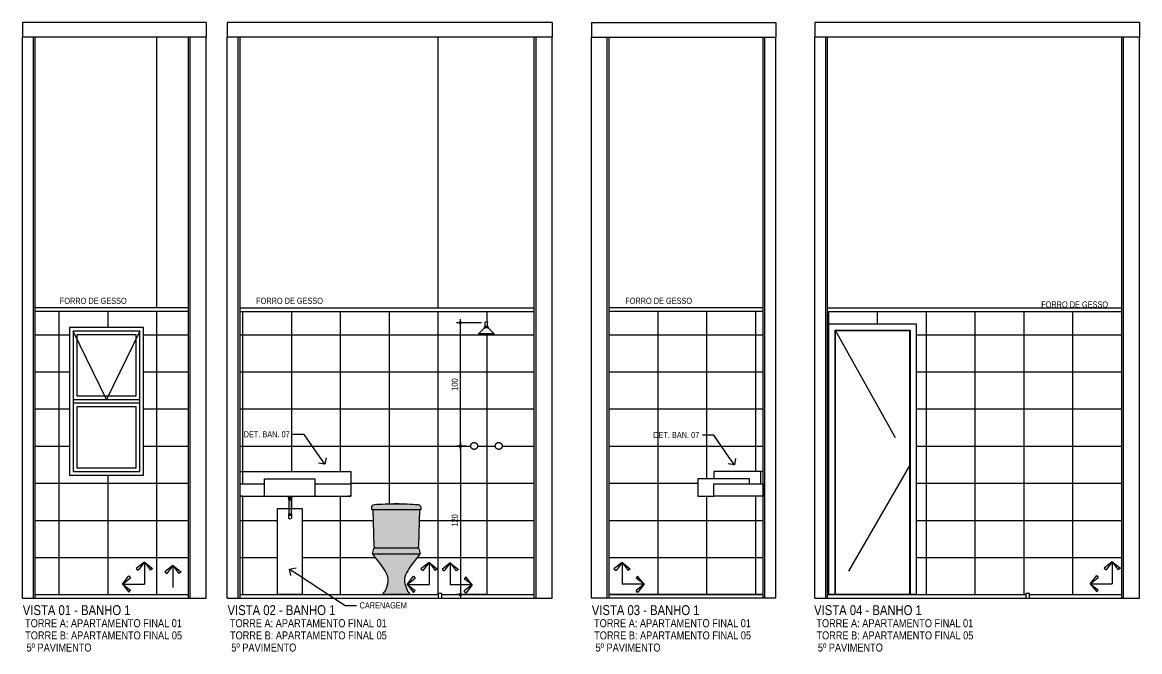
# Model space of a CAD drawing. Header units: metres. Extents: x 3 to 168, y -142 to 28.
# Drawn here: x 61.23 to 70.31, y -65.12 to -60 of the extents above; entities that cross this region are included whole.
import ezdxf
from ezdxf import colors
from ezdxf.entities.mleader import LeaderData, LeaderLine
from ezdxf.math import Vec2, Vec3

# ---------------------------------------------------------------- set-up
doc = ezdxf.new("R2010")
doc.units = ezdxf.units.M
doc.linetypes.add('DASHDOT', pattern=[1, 0.5, -0.25, 0, -0.25])
doc.linetypes.add('DASHEDX2', pattern=[1.5, 1, -0.5])
for name, color, linetype in [('AI-Marcenaria', 2, 'Continuous'), ('ARQ-ALV ACAB', 4, 'Continuous'), ('ARQ-ALV OSSO', 5, 'Continuous'), ('ARQ-AUX1', 1, 'Continuous'), ('ARQ-AUX2', 2, 'Continuous'), ('ARQ-CAX', 1, 'Continuous'), ('ARQ-CERÂMICA', 7, 'Continuous'), ('ARQ-DIM', 2, 'Continuous'), ('ARQ-PRJ', 7, 'DASHEDX2'), ('ARQ-SIM', 1, 'Continuous'), ('ARQ-TXT', 2, 'Continuous')]:
    doc.layers.add(name, color=color, linetype=linetype)
doc.styles.add('Adesa', font='ARIALN.TTF')
doc.dimstyles.new('ADESA 1-0025', dxfattribs={"dimtxt": 0.05, "dimasz": 0.045, "dimexe": 0.03, "dimexo": 0.04, "dimgap": 0.02, "dimtad": 1, "dimtoh": 1, "dimdec": 0, "dimlfac": 100, "dimzin": 4, "dimtxsty": 'Adesa', "dimblk": 'DOTSMALL', "dimcen": 1, "dimdle": 0.03, "dimclrd": 1, "dimclre": 1, "dimclrt": 256, "dimazin": 1, "dimtm": 1e-09, "dimtfac": 1, "dimtdec": 0, "dimtix": 1, "dimtmove": 2, "dimatfit": 0, "dimldrblk": 'DOTSMALL', "dimfxl": 0.8, "dimtvp": 2, "dimtolj": 1, "dimtzin": 0, "dimarcsym": 0})
pattern_1 = [(0, (64.60974, -64.65463), (0, 0.301625), [])]
pattern_2 = [(90, (64.60974, -64.65463), (-0.396875, 2e-17), [])]

# ---------------------------------------------------------------- blocks, each defined once
blk = doc.blocks.new('V J 80x60')
at = {"flags": 128}
for points in [[(0, 1.2), (0.6, 1.2), (0.6, 0), (0, 0)], [(0.03, 1.17), (0.57, 1.17), (0.57, 0.615), (0.03, 0.615)], [(0.03, 1.17), (0.57, 1.17), (0.57, 0.03), (0.03, 0.03)], [(0.06, 1.14), (0.54, 1.14), (0.54, 0.645), (0.06, 0.645)], [(0.03, 0.585), (0.57, 0.585), (0.57, 0.03), (0.03, 0.03)], [(0.06, 0.555), (0.54, 0.555), (0.54, 0.06), (0.06, 0.06)]]:
    blk.add_lwpolyline(points, close=True, dxfattribs=at)
at = {"layer": 'ARQ-PRJ'}
blk.add_lwpolyline([(0.03, 1.17), (0.3, 0.615), (0.57, 1.17)], dxfattribs=at)
blk = doc.blocks.new('*U45')
for points in [[(0, 0), (0, 2.2), (-0.71, 2.2), (-0.71, 0)], [(-0.05, 0), (-0.05, 2.15), (-0.66, 2.15), (-0.66, 0)], [(-0.055, 0), (-0.055, 2.145), (-0.655, 2.145), (-0.655, 0)]]:
    blk.add_lwpolyline(points)
at = {"layer": 'ARQ-PRJ'}
blk.add_lwpolyline([(-0.05, 2.15), (-0.66, 1.0575), (-0.05, 0)], dxfattribs=at)
blk = doc.blocks.new('_Open90')
at = {"color": 0, "linetype": 'ByBlock', "lineweight": -2}
for p, q in [((0, 0), (-1, 0)), ((-0.5, 0.5), (0, 0)), ((0, 0), (-0.5, -0.5))]:
    blk.add_line(p, q, dxfattribs=at)
blk = doc.blocks.new('CP929_e')
h = blk.add_hatch(color=255)
h.dxf.hatch_style = 1
edge = h.paths.add_edge_path()
edge.add_line((-0.2008, 0.6911), (0.2008, 0.6911))
edge.add_line((0.2008, 0.6911), (0.2007, 0.706))
edge.add_arc((0.1775, 0.7059), 0.0232, 0.37381, 87.22967)
edge.add_arc((0.8026, 13.6236), 12.9097, 266.83094, 267.22967, ccw=False)
edge.add_arc((0.0251, -0.4194), 1.1548, 86.83094, 91.20233)
edge.add_arc((-0.2136, 10.9563), 10.2234, 270.68894, 271.20233, ccw=False)
edge.add_arc((-0.0771, -0.395), 1.1287, 90.68894, 95.2506)
edge.add_arc((-0.1791, 0.7056), 0.0234, 93.36347, 179.03178)
edge.add_line((-0.2025, 0.706), (-0.2026, 0.6928))
edge.add_line((-0.2026, 0.6928), (-0.2026, 0.6911))
edge.add_line((-0.2026, 0.6911), (-0.2008, 0.6911))
h = blk.add_hatch(color=255)
h.dxf.hatch_style = 1
h.paths.add_polyline_path([(0.19, 0.6911), (-0.19, 0.6911), (-0.183, 0.3966, 0.27163), (-0.1728, 0.38), (0.1728, 0.38, 0.27163), (0.183, 0.3966)])
edge = h.paths.add_edge_path()
edge.add_arc((0.1762, 0.3722), 0.0079, 11.58741, 90, ccw=False)
edge.add_line((0.1839, 0.3737), (0.1925, 0.3322))
edge.add_arc((0.19, 0.3317), 0.00247, -35.4858, 11.58741, ccw=False)
edge.add_arc((-0.451, 0.7887), 0.7897, 319.89583, 324.51388, ccw=False)
edge.add_arc((0.6061, -0.1016), 0.5923, 139.89614, 153.63505)
edge.add_arc((0.1638, 0.1176), 0.0987, 153.63507, 197.83963)
edge.add_line((0.0699, 0.0874), (0.0868, 0.0348))
edge.add_arc((0.1103, 0.0423), 0.0247, 197.84053, 235.7698)
edge.add_arc((0.0909, 0.0138), 0.00987, 34.0222, 55.76888, ccw=False)
edge.add_line((0.099, 0.0193), (0.1079, 0.0062))
edge.add_arc((0.1046, 0.0039), 0.00395, -90, 34.0313, ccw=False)
edge.add_line((0.1046, 0), (-0.1046, 0))
edge.add_arc((-0.1046, 0.0039), 0.00395, 145.96868, 270, ccw=False)
edge.add_line((-0.1079, 0.0062), (-0.099, 0.0193))
edge.add_arc((-0.0909, 0.0138), 0.00987, 124.22894, 145.97562, ccw=False)
edge.add_arc((-0.1103, 0.0423), 0.0247, 304.23111, 342.16038)
edge.add_line((-0.0868, 0.0348), (-0.0699, 0.0874))
edge.add_arc((-0.1638, 0.1176), 0.0987, 342.16044, 386.36499)
edge.add_arc((-0.6061, -0.1016), 0.5923, 26.36501, 40.10392)
edge.add_arc((0.451, 0.7887), 0.7897, 215.48579, 220.10384, ccw=False)
edge.add_arc((-0.19, 0.3317), 0.00247, 168.41164, 215.48486, ccw=False)
edge.add_line((-0.1925, 0.3322), (-0.1839, 0.3737))
edge.add_arc((-0.1762, 0.3722), 0.0079, 90, 168.41258, ccw=False)
edge.add_line((-0.1762, 0.38), (0.1762, 0.38))
edge = h.paths.add_edge_path()
edge.add_line((-0.19, 0.6911), (-0.183, 0.3966))
edge.add_arc((-0.1638, 0.3971), 0.0192, 181.31394, 242.15362)
edge = h.paths.add_edge_path()
edge.add_arc((-0.0018, -1.831), 2.5662, 89.96087, 93.97274)
edge.add_arc((-0.1782, 0.7056), 0.0234, 93.36347, 179.03178)
edge.add_line((-0.2016, 0.706), (-0.2017, 0.6928))
edge.add_arc((-0.1999, 0.6928), 0.00174, 180.28545, 270.64961)
edge.add_line((-0.1999, 0.6911), (-0.1971, 0.6911))
edge.add_line((-0.1971, 0.6911), (0.1971, 0.6911))
edge.add_line((0.1971, 0.6911), (0.1999, 0.6911))
edge.add_arc((0.1999, 0.6928), 0.00174, 269.3504, 359.71454)
edge.add_line((0.2017, 0.6928), (0.2016, 0.706))
edge.add_arc((0.1782, 0.7056), 0.0234, 0.96759, 86.6359)
edge.add_arc((0.0018, -1.8311), 2.5662, 86.02734, 90.03922)
for points in [[(-0.2008, 0.6911), (0.2008, 0.6911), (0.2007, 0.706, 0.398231), (0.1787, 0.729, -0.00174), (0.0889, 0.7337, 0.019076), (0.0009, 0.7352, -0.00224), (-0.0907, 0.7337, 0.019907), (-0.1804, 0.729, 0.39224), (-0.2025, 0.706), (-0.2026, 0.6928), (-0.2026, 0.6911)], [(0.1762, 0.38, -0.356146), (0.1839, 0.3737), (0.1925, 0.3322, -0.208334), (0.1921, 0.3302, -0.020153), (0.1531, 0.2799, 0.060019), (0.0754, 0.1614, 0.195307), (0.0699, 0.0874), (0.0868, 0.0348, 0.167025), (0.0964, 0.0219, -0.095174), (0.099, 0.0193), (0.1079, 0.0062, -0.601047), (0.1046, 0), (-0.1046, 0, -0.601047), (-0.1079, 0.0062), (-0.099, 0.0193, -0.095174), (-0.0964, 0.0219, 0.167025), (-0.0868, 0.0348), (-0.0699, 0.0874, 0.195307), (-0.0754, 0.1614, 0.060019), (-0.1531, 0.2799, -0.020153), (-0.1921, 0.3302, -0.208334), (-0.1925, 0.3322), (-0.1839, 0.3737, -0.356146), (-0.1762, 0.38)]]:
    blk.add_lwpolyline(points, format="xyb", close=True)
at = {"ltscale": 0.016708}
blk.add_lwpolyline([(-0.0237, 0.7353), (-0.0237, 0.7386, -0.407176), (-0.0218, 0.7406, -0.006022), (0, 0.7409, -0.006022), (0.0218, 0.7406, -0.407176), (0.0237, 0.7386), (0.0237, 0.7352)], format="xyb", dxfattribs=at)
for points in [[(-0.19, 0.6911), (-0.183, 0.3966, 0.27188), (-0.1728, 0.38)], [(0.1728, 0.38, 0.27188), (0.183, 0.3966), (0.19, 0.6911)]]:
    blk.add_lwpolyline(points, format="xyb")
for points in [[(-0.19, 0.6911), (0.19, 0.6911)], [(-0.19, 0.3317), (0.19, 0.3317)]]:
    blk.add_lwpolyline(points)
at = {"linetype": 'DASHDOT', "ltscale": 6.24726e-05}
blk.add_lwpolyline([(0.0866, 0.1829), (0.0866, 0.1829)], dxfattribs=at)
blk = doc.blocks.new('MIST. CHUV.')
for points in [[(-0.128, 0), (-0.128, 0.0016), (-0.1277, 0.0037), (-0.1274, 0.0058), (-0.1269, 0.0079), (-0.1266, 0.0089), (-0.1262, 0.0099), (-0.1258, 0.0109), (-0.1254, 0.0118), (-0.1249, 0.0128), (-0.1244, 0.0137), (-0.1239, 0.0146), (-0.1233, 0.0155), (-0.1227, 0.0164), (-0.1221, 0.0172), (-0.1214, 0.0181), (-0.1207, 0.0189), (-0.12, 0.0196), (-0.1192, 0.0204), (-0.1184, 0.0211), (-0.1176, 0.0218), (-0.1159, 0.023), (-0.1141, 0.0242), (-0.1123, 0.0252), (-0.1113, 0.0256), (-0.1103, 0.026), (-0.1094, 0.0264), (-0.1083, 0.0267), (-0.1073, 0.027), (-0.1063, 0.0273), (-0.1053, 0.0275), (-0.1042, 0.0277), (-0.1032, 0.0278), (-0.1021, 0.0279), (-0.1011, 0.028), (-0.1, 0.028), (-0.0984, 0.028), (-0.0963, 0.0278), (-0.0942, 0.0274), (-0.0921, 0.0269), (-0.0911, 0.0266), (-0.0901, 0.0262), (-0.0891, 0.0258), (-0.0882, 0.0254), (-0.0872, 0.0249), (-0.0863, 0.0244), (-0.0854, 0.0239), (-0.0845, 0.0233), (-0.0836, 0.0227), (-0.0828, 0.0221), (-0.0819, 0.0214), (-0.0811, 0.0207), (-0.0804, 0.02), (-0.0796, 0.0192), (-0.0789, 0.0184), (-0.0782, 0.0176), (-0.077, 0.0159), (-0.0758, 0.0141), (-0.0748, 0.0123), (-0.0744, 0.0113), (-0.074, 0.0103), (-0.0736, 0.0094), (-0.0733, 0.0084), (-0.073, 0.0073), (-0.0727, 0.0063), (-0.0725, 0.0053), (-0.0723, 0.0042), (-0.0722, 0.0032), (-0.0721, 0.0021), (-0.072, 0.0011), (-0.072, 0), (-0.072, -0.0016), (-0.0722, -0.0037), (-0.0726, -0.0058), (-0.0731, -0.0079), (-0.0734, -0.0089), (-0.0738, -0.0099), (-0.0742, -0.0109), (-0.0746, -0.0118), (-0.0751, -0.0128), (-0.0756, -0.0137), (-0.0761, -0.0146), (-0.0767, -0.0155), (-0.0773, -0.0164), (-0.0779, -0.0172), (-0.0786, -0.0181), (-0.0793, -0.0189), (-0.08, -0.0196), (-0.0808, -0.0204), (-0.0816, -0.0211), (-0.0824, -0.0218), (-0.0841, -0.023), (-0.0859, -0.0242), (-0.0877, -0.0252), (-0.0887, -0.0256), (-0.0897, -0.026), (-0.0906, -0.0264), (-0.0916, -0.0267), (-0.0927, -0.027), (-0.0937, -0.0273), (-0.0947, -0.0275), (-0.0958, -0.0277), (-0.0968, -0.0278), (-0.0979, -0.0279), (-0.0989, -0.028), (-0.1, -0.028), (-0.1016, -0.028), (-0.1037, -0.0277), (-0.1058, -0.0274), (-0.1079, -0.0269), (-0.1089, -0.0266), (-0.1099, -0.0262), (-0.1109, -0.0258), (-0.1118, -0.0254), (-0.1128, -0.0249), (-0.1137, -0.0244), (-0.1146, -0.0239), (-0.1155, -0.0233), (-0.1164, -0.0227), (-0.1172, -0.0221), (-0.1181, -0.0214), (-0.1189, -0.0207), (-0.1196, -0.02), (-0.1204, -0.0192), (-0.1211, -0.0184), (-0.1218, -0.0176), (-0.123, -0.0159), (-0.1242, -0.0141), (-0.1252, -0.0123), (-0.1256, -0.0113), (-0.126, -0.0103), (-0.1264, -0.0094), (-0.1267, -0.0083), (-0.127, -0.0073), (-0.1273, -0.0063), (-0.1275, -0.0053), (-0.1277, -0.0042), (-0.1278, -0.0032), (-0.1279, -0.0021), (-0.128, -0.0011)], [(0.072, 0), (0.072, 0.0016), (0.0723, 0.0037), (0.0726, 0.0058), (0.0731, 0.0079), (0.0734, 0.0089), (0.0738, 0.0099), (0.0742, 0.0109), (0.0746, 0.0118), (0.0751, 0.0128), (0.0756, 0.0137), (0.0761, 0.0146), (0.0767, 0.0155), (0.0773, 0.0164), (0.0779, 0.0172), (0.0786, 0.0181), (0.0793, 0.0189), (0.08, 0.0196), (0.0808, 0.0204), (0.0816, 0.0211), (0.0824, 0.0218), (0.0841, 0.023), (0.0859, 0.0242), (0.0877, 0.0252), (0.0887, 0.0256), (0.0897, 0.026), (0.0906, 0.0264), (0.0917, 0.0267), (0.0927, 0.027), (0.0937, 0.0273), (0.0947, 0.0275), (0.0958, 0.0277), (0.0968, 0.0278), (0.0979, 0.0279), (0.0989, 0.028), (0.1, 0.028), (0.1016, 0.028), (0.1037, 0.0278), (0.1058, 0.0274), (0.1079, 0.0269), (0.1089, 0.0266), (0.1099, 0.0262), (0.1109, 0.0258), (0.1118, 0.0254), (0.1128, 0.0249), (0.1137, 0.0244), (0.1146, 0.0239), (0.1155, 0.0233), (0.1164, 0.0227), (0.1172, 0.0221), (0.1181, 0.0214), (0.1189, 0.0207), (0.1196, 0.02), (0.1204, 0.0192), (0.1211, 0.0184), (0.1218, 0.0176), (0.123, 0.0159), (0.1242, 0.0141), (0.1252, 0.0123), (0.1256, 0.0113), (0.126, 0.0103), (0.1264, 0.0094), (0.1267, 0.0084), (0.127, 0.0073), (0.1273, 0.0063), (0.1275, 0.0053), (0.1277, 0.0042), (0.1278, 0.0032), (0.1279, 0.0021), (0.128, 0.0011), (0.128, 0), (0.128, -0.0016), (0.1277, -0.0037), (0.1274, -0.0058), (0.1269, -0.0079), (0.1266, -0.0089), (0.1262, -0.0099), (0.1258, -0.0109), (0.1254, -0.0118), (0.1249, -0.0128), (0.1244, -0.0137), (0.1239, -0.0146), (0.1233, -0.0155), (0.1227, -0.0164), (0.1221, -0.0172), (0.1214, -0.0181), (0.1207, -0.0189), (0.12, -0.0196), (0.1192, -0.0204), (0.1184, -0.0211), (0.1176, -0.0218), (0.1159, -0.023), (0.1141, -0.0242), (0.1123, -0.0252), (0.1113, -0.0256), (0.1103, -0.026), (0.1094, -0.0264), (0.1083, -0.0267), (0.1073, -0.027), (0.1063, -0.0273), (0.1053, -0.0275), (0.1042, -0.0277), (0.1032, -0.0278), (0.1021, -0.0279), (0.1011, -0.028), (0.1, -0.028), (0.0984, -0.0279), (0.0963, -0.0277), (0.0942, -0.0274), (0.0921, -0.0269), (0.0911, -0.0266), (0.0901, -0.0262), (0.0891, -0.0258), (0.0882, -0.0254), (0.0872, -0.0249), (0.0863, -0.0244), (0.0854, -0.0239), (0.0845, -0.0233), (0.0836, -0.0227), (0.0828, -0.0221), (0.0819, -0.0214), (0.0811, -0.0207), (0.0804, -0.02), (0.0796, -0.0192), (0.0789, -0.0184), (0.0782, -0.0176), (0.077, -0.0159), (0.0758, -0.0141), (0.0748, -0.0123), (0.0744, -0.0113), (0.074, -0.0103), (0.0736, -0.0094), (0.0733, -0.0083), (0.073, -0.0073), (0.0727, -0.0063), (0.0725, -0.0053), (0.0723, -0.0042), (0.0722, -0.0032), (0.0721, -0.0021), (0.072, -0.0011)]]:
    blk.add_lwpolyline(points, close=True)
blk = doc.blocks.new('chuveiro frente')
for p, q in [((-0.01, 0.0698), (-0.01, 0.0998)), ((0.01, 0.0698), (0.01, 0.0998)), ((-0.0626, 0.01), (0.0626, 0.01)), ((-0.0623, 0.005), (0.0623, 0.005)), ((-0.0174, 0.0566), (-0.0613, 0.0127)), ((-0.0549, 0), (0.0549, 0)), ((-0.0109, 0.0698), (0.0109, 0.0698)), ((-0.0109, 0.0598), (0.0109, 0.0598)), ((0.0174, 0.0566), (0.0613, 0.0127))]:
    blk.add_line(p, q)
for centre, radius, start, end in [((0, 0.0998), 0.01, 0, 180), ((-0.0549, 0.008), 0.008, 143.71904, 270), ((-0.0109, 0.0518), 0.008, 90, 143.71904), ((-0.0109, 0.0648), 0.005, 90, 270), ((0.0109, 0.0648), 0.005, 270, 90), ((0.0109, 0.0518), 0.008, 36.28096, 90), ((0.0549, 0.008), 0.008, 270, 36.28096)]:
    blk.add_arc(centre, radius, start, end)
blk = doc.blocks.new('_DotSmall')
at = {"color": 0, "linetype": 'ByBlock', "const_width": 0.5}
blk.add_lwpolyline([(-0.0625, 0, 1), (0.0625, 0, 1)], format="xyb", close=True, dxfattribs=at)
blk = doc.blocks.new('*D173')
at = {"layer": 'ARQ-DIM', "color": 1, "lineweight": -2, "transparency": 16777216}
for p, q in [((64.8334, -63.4487), (64.7595, -63.4487)), ((64.7895, -63.4187), (64.7895, -64.6846)), ((65.0034, -64.6546), (64.7595, -64.6546))]:
    blk.add_line(p, q, dxfattribs=at)
at = {"layer": 'Defpoints', "color": 0, "transparency": 16777216}
for p in [(64.8734, -63.4487), (64.7895, -64.6546), (65.0434, -64.6546)]:
    blk.add_point(p, dxfattribs=at)
at = {"layer": 'ARQ-DIM', "color": 1, "lineweight": -2, "transparency": 16777216, "xscale": 0.045, "yscale": 0.045, "zscale": 0.045}
for p, rotation in [((64.7895, -63.4487), 90), ((64.7895, -64.6546), 270)]:
    blk.add_blockref('_DotSmall', p, dxfattribs=dict(at, rotation=rotation))
at = {"layer": 'ARQ-DIM', "transparency": 16777216, "insert": (64.744, -64.0517), "char_height": 0.05, "attachment_point": 5, "rotation": 90, "style": 'Adesa'}
blk.add_mtext('\\A1;120', dxfattribs=at)
blk = doc.blocks.new('*D174')
at = {"layer": 'ARQ-DIM', "color": 1, "lineweight": -2, "transparency": 16777216}
for p, q in [((64.9613, -62.4466), (64.7595, -62.4466)), ((64.7895, -63.4787), (64.7895, -62.4166)), ((64.8334, -63.4487), (64.7595, -63.4487))]:
    blk.add_line(p, q, dxfattribs=at)
at = {"layer": 'Defpoints', "color": 0, "transparency": 16777216}
for p in [(64.7895, -62.4466), (65.0013, -62.4466), (64.8734, -63.4487)]:
    blk.add_point(p, dxfattribs=at)
at = {"layer": 'ARQ-DIM', "color": 1, "lineweight": -2, "transparency": 16777216, "xscale": 0.045, "yscale": 0.045, "zscale": 0.045}
for p, rotation in [((64.7895, -62.4466), 90), ((64.7895, -63.4487), 270)]:
    blk.add_blockref('_DotSmall', p, dxfattribs=dict(at, rotation=rotation))
at = {"layer": 'ARQ-DIM', "transparency": 16777216, "insert": (64.744, -62.9477), "char_height": 0.05, "attachment_point": 5, "rotation": 90, "style": 'Adesa'}
blk.add_mtext('\\A1;100', dxfattribs=at)
blk = doc.blocks.new('Seta para pag.piso')
for p, q in [((0, 0.1126), (-0.0418, 0.0796)), ((-0.0418, 0.0796), (-0.0312, 0.0715)), ((0, 0.1126), (-0.0312, 0.0715)), ((0, 0.1126), (0, 0)), ((0, 0.1126), (0.0418, 0.0795)), ((0, 0.1126), (0.0312, 0.0715)), ((0.0418, 0.0795), (0.0312, 0.0715)), ((-0.1126, 0), (-0.0795, 0.0418)), ((-0.1126, 0), (-0.0715, 0.0312)), ((-0.1126, 0), (0, 0)), ((-0.1126, 0), (-0.0796, -0.0418)), ((-0.1126, 0), (-0.0715, -0.0312)), ((-0.0795, 0.0418), (-0.0715, 0.0312)), ((-0.0796, -0.0418), (-0.0715, -0.0312))]:
    blk.add_line(p, q)
blk = doc.blocks.new('A$C6d6dbca2')
for p, q in [((0.0661, 0.1781), (0, 0.1259)), ((0, 0.1259), (0.0168, 0.1131)), ((0.0661, 0.1781), (0.0168, 0.1131)), ((0.0661, 0.1781), (0.0661, 0)), ((0.0661, 0.1781), (0.1323, 0.1259)), ((0.0661, 0.1781), (0.1155, 0.1132)), ((0.1323, 0.1259), (0.1155, 0.1132))]:
    blk.add_line(p, q)
blk = doc.blocks.new('AREAS MOLHADAS')
at = {"layer": 'ARQ-CERÂMICA'}
h = blk.add_hatch(dxfattribs=at)
h.set_pattern_fill('LINE', color=256, scale=0.095)
h.set_pattern_definition([(0, (62.32435, -64.65463), (0, 0.301625), [])])
h.paths.add_polyline_path([(62.3244, -62.3546), (61.336, -62.3546), (61.336, -64.6546), (62.3244, -64.6546)])
h.paths.add_polyline_path([(61.6144, -63.6846), (61.6144, -62.4846), (62.2144, -62.4846), (62.2144, -63.6846)], flags=16)
h.paths.add_polyline_path([(61.6444, -63.6546), (61.6444, -63.0996), (61.6444, -62.5146), (62.1844, -62.5146), (62.1844, -63.6546)], flags=0)
h.paths.add_polyline_path([(61.6744, -63.6246), (61.6744, -63.1296), (62.1544, -63.1296), (62.1544, -63.6246)], flags=0)
h.paths.add_polyline_path([(61.6444, -63.0696), (61.6444, -62.5146), (62.1844, -62.5146), (62.1844, -63.0696)], flags=0)
h.paths.add_polyline_path([(61.9144, -63.0696), (61.8998, -63.0396), (61.6744, -63.0396), (61.6744, -62.5446), (62.1544, -62.5446), (62.1544, -63.0396), (61.9289, -63.0396)], flags=0)
h.paths.add_polyline_path([(62.5806, -62.3546), (62.3244, -62.3546), (62.3244, -64.6546), (62.5806, -64.6546)])
h = blk.add_hatch(dxfattribs=at)
h.set_pattern_fill('LINE', color=256, scale=0.125, angle=90)
h.set_pattern_definition([(90, (62.32435, -64.65463), (-0.396875, 2e-17), [])])
h.paths.add_polyline_path([(62.3244, -62.3546), (61.336, -62.3546), (61.336, -64.6546), (62.3244, -64.6546)])
h.paths.add_polyline_path([(61.6144, -63.6846), (61.6144, -62.4846), (62.2144, -62.4846), (62.2144, -63.6846)], flags=16)
h.paths.add_polyline_path([(61.6444, -63.6546), (61.6444, -63.0996), (61.6444, -62.5146), (62.1844, -62.5146), (62.1844, -63.6546)], flags=0)
h.paths.add_polyline_path([(61.6744, -63.6246), (61.6744, -63.1296), (62.1544, -63.1296), (62.1544, -63.6246)], flags=0)
h.paths.add_polyline_path([(61.6444, -63.0696), (61.6444, -62.5146), (62.1844, -62.5146), (62.1844, -63.0696)], flags=0)
h.paths.add_polyline_path([(61.9144, -63.0696), (61.8998, -63.0396), (61.6744, -63.0396), (61.6744, -62.5446), (62.1544, -62.5446), (62.1544, -63.0396), (61.9289, -63.0396)], flags=0)
h = blk.add_hatch(dxfattribs=at)
h.set_pattern_fill('LINE', color=256, scale=0.095)
h.set_pattern_definition(pattern_1)
h.paths.add_polyline_path([(64.6097, -62.3546), (62.9997, -62.3546), (62.9997, -63.6546), (63.0197, -63.6546), (63.8815, -63.6546), (63.8997, -63.6546), (63.8997, -63.8546), (63.8797, -63.8546), (63.4204, -63.8546), (63.4204, -63.8673), (63.414, -63.8673), (63.414, -63.8774), (63.4167, -63.8774), (63.4167, -63.8838), (63.4149, -63.8838), (63.4149, -63.9546), (63.5047, -63.9546), (63.5047, -64.5151), (63.7178, -64.6546), (64.165, -64.6545, -0.600997), (64.1617, -64.6484), (64.1717, -64.6335, 0.185237), (64.1828, -64.6198), (64.1997, -64.5672, 0.195307), (64.1942, -64.4931, 0.060019), (64.1166, -64.3746, -0.02071), (64.0765, -64.3229), (64.077, -64.3229), (64.0857, -64.2808, -0.356148), (64.0934, -64.2745), (64.0968, -64.2745, -0.27163), (64.0866, -64.2579), (64.0796, -63.9634), (64.0688, -63.9634), (64.067, -63.9634), (64.0671, -63.9487, -0.385401), (64.0884, -63.9256, -0.020081), (64.1789, -63.9209, 0.001639), (64.2459, -63.9198), (64.2459, -63.914, -0.006555), (64.2696, -63.9137, -0.006555), (64.2933, -63.914), (64.2933, -63.9191, -0.014135), (64.3586, -63.9209, 0.00174), (64.4483, -63.9255, -0.398231), (64.4703, -63.9485), (64.4704, -63.9634), (64.4597, -63.9634), (64.4526, -64.2579, -0.27163), (64.4424, -64.2745), (64.4458, -64.2745, -0.356147), (64.4535, -64.2808), (64.4623, -64.3234, -0.020493), (64.4227, -64.3746, 0.06002), (64.345, -64.4931, 0.195307), (64.3395, -64.5672), (64.3564, -64.6198, 0.185237), (64.3675, -64.6335), (64.3775, -64.6484, -0.600997), (64.3742, -64.6545), (64.6097, -64.6546)])
h.paths.add_polyline_path([(63.3047, -63.9546), (63.3948, -63.9546), (63.3948, -63.8838), (63.393, -63.8838), (63.393, -63.8774), (63.3965, -63.8673), (63.3902, -63.8673), (63.3902, -63.8546), (62.9997, -63.8546), (62.9997, -64.6546), (63.3047, -64.6546)], flags=17)
h = blk.add_hatch(dxfattribs=at)
h.set_pattern_fill('LINE', color=256, scale=0.125, angle=90)
h.set_pattern_definition(pattern_2)
h.paths.add_polyline_path([(64.6097, -62.3546), (62.9997, -62.3546), (62.9997, -63.6546), (63.0197, -63.6546), (63.8815, -63.6546), (63.8997, -63.6546), (63.8997, -63.8546), (63.8797, -63.8546), (63.4204, -63.8546), (63.4204, -63.8673), (63.414, -63.8673), (63.414, -63.8774), (63.4167, -63.8774), (63.4167, -63.8838), (63.4149, -63.8838), (63.4149, -63.9546), (63.5047, -63.9546), (63.5047, -64.5151), (63.7178, -64.6546), (64.165, -64.6545, -0.600997), (64.1617, -64.6484), (64.1717, -64.6335, 0.185237), (64.1828, -64.6198), (64.1997, -64.5672, 0.195307), (64.1942, -64.4931, 0.060019), (64.1166, -64.3746, -0.02071), (64.0765, -64.3229), (64.077, -64.3229), (64.0857, -64.2808, -0.356148), (64.0934, -64.2745), (64.0968, -64.2745, -0.27163), (64.0866, -64.2579), (64.0796, -63.9634), (64.0688, -63.9634), (64.067, -63.9634), (64.0671, -63.9487, -0.385401), (64.0884, -63.9256, -0.020081), (64.1789, -63.9209, 0.001639), (64.2459, -63.9198), (64.2459, -63.914, -0.006555), (64.2696, -63.9137, -0.006555), (64.2933, -63.914), (64.2933, -63.9191, -0.014135), (64.3586, -63.9209, 0.00174), (64.4483, -63.9255, -0.398231), (64.4703, -63.9485), (64.4704, -63.9634), (64.4597, -63.9634), (64.4526, -64.2579, -0.27163), (64.4424, -64.2745), (64.4458, -64.2745, -0.356147), (64.4535, -64.2808), (64.4623, -64.3234, -0.020493), (64.4227, -64.3746, 0.06002), (64.345, -64.4931, 0.195307), (64.3395, -64.5672), (64.3564, -64.6198, 0.185237), (64.3675, -64.6335), (64.3775, -64.6484, -0.600997), (64.3742, -64.6545), (64.6097, -64.6546)])
h.paths.add_polyline_path([(63.3047, -63.9546), (63.3948, -63.9546), (63.3948, -63.8838), (63.393, -63.8838), (63.393, -63.8774), (63.3965, -63.8673), (63.3902, -63.8673), (63.3902, -63.8546), (62.9997, -63.8546), (62.9997, -64.6546), (63.3047, -64.6546)], flags=17)
h = blk.add_hatch(dxfattribs=at)
h.set_pattern_fill('LINE', color=256, scale=0.095)
h.set_pattern_definition(pattern_1)
h.paths.add_polyline_path([(65.3897, -62.3546), (64.6097, -62.3546), (64.6097, -64.6446), (64.6397, -64.6446), (64.6397, -64.6546), (65.3897, -64.6546)])
h.paths.add_polyline_path([(65.0562, -62.5464), (64.9465, -62.5464, -0.614488), (64.94, -62.5337), (64.9839, -62.4899, -0.238782), (64.9904, -62.4866, -1), (64.9904, -62.4766), (64.9913, -62.4766), (64.9913, -62.4466, -1), (65.0113, -62.4466), (65.0113, -62.4766), (65.0123, -62.4766, -1), (65.0123, -62.4866, -0.159108), (65.017, -62.4882), (65.0609, -62.532, -0.725464)], flags=16)
h.paths.add_polyline_path([(65.111, -63.4732), (65.1039, -63.4747), (65.0966, -63.4745), (65.0894, -63.4722), (65.0831, -63.4682), (65.0783, -63.4629), (65.0747, -63.4563), (65.0732, -63.4492), (65.0735, -63.4419), (65.0757, -63.4347), (65.0797, -63.4284), (65.085, -63.4236), (65.0917, -63.4201), (65.0988, -63.4186), (65.106, -63.4188), (65.1132, -63.421), (65.1195, -63.425), (65.1243, -63.4303), (65.1279, -63.437), (65.1294, -63.4441), (65.1292, -63.4513), (65.1269, -63.4586), (65.1229, -63.4648), (65.1176, -63.4696)], flags=16)
h.paths.add_polyline_path([(64.9279, -63.437), (64.9294, -63.4441), (64.9292, -63.4513), (64.9269, -63.4586), (64.9229, -63.4648), (64.9176, -63.4696), (64.911, -63.4732), (64.9039, -63.4747), (64.8966, -63.4745), (64.8894, -63.4722), (64.8831, -63.4682), (64.8783, -63.4629), (64.8747, -63.4563), (64.8732, -63.4492), (64.8735, -63.4419), (64.8757, -63.4347), (64.8797, -63.4284), (64.885, -63.4236), (64.8917, -63.4201), (64.8988, -63.4186), (64.906, -63.4188), (64.9132, -63.421), (64.9195, -63.425), (64.9243, -63.4303)], flags=16)
h.paths.add_polyline_path([(64.7957, -64.1136), (64.7957, -63.9931), (64.6916, -63.9931), (64.6916, -64.1136)], flags=24)
h.paths.add_polyline_path([(64.7957, -63.0096), (64.7957, -62.8891), (64.6916, -62.8891), (64.6916, -63.0096)], flags=24)
h = blk.add_hatch(dxfattribs=at)
h.set_pattern_fill('LINE', color=256, scale=0.125, angle=90)
h.set_pattern_definition(pattern_2)
h.paths.add_polyline_path([(65.3897, -62.3546), (64.6097, -62.3546), (64.6097, -64.6446), (64.6397, -64.6446), (64.6397, -64.6546), (65.3897, -64.6546)])
h.paths.add_polyline_path([(64.8747, -63.4563), (64.8732, -63.4492), (64.8735, -63.4419), (64.8757, -63.4347), (64.8797, -63.4284), (64.885, -63.4236), (64.8917, -63.4201), (64.8988, -63.4186), (64.906, -63.4188), (64.9132, -63.421), (64.9195, -63.425), (64.9243, -63.4303), (64.9279, -63.437), (64.9294, -63.4441), (64.9292, -63.4513), (64.9269, -63.4586), (64.9229, -63.4648), (64.9176, -63.4696), (64.911, -63.4732), (64.9039, -63.4747), (64.8966, -63.4745), (64.8894, -63.4722), (64.8831, -63.4682), (64.8783, -63.4629)], flags=16)
h.paths.add_polyline_path([(65.1279, -63.437), (65.1294, -63.4441), (65.1292, -63.4513), (65.1269, -63.4586), (65.1229, -63.4648), (65.1176, -63.4696), (65.111, -63.4732), (65.1039, -63.4747), (65.0966, -63.4745), (65.0894, -63.4722), (65.0831, -63.4682), (65.0783, -63.4629), (65.0747, -63.4563), (65.0732, -63.4492), (65.0735, -63.4419), (65.0757, -63.4347), (65.0797, -63.4284), (65.085, -63.4236), (65.0917, -63.4201), (65.0988, -63.4186), (65.106, -63.4188), (65.1132, -63.421), (65.1195, -63.425), (65.1243, -63.4303)], flags=16)
h.paths.add_polyline_path([(64.9465, -62.5464, -0.614488), (64.94, -62.5337), (64.9839, -62.4899, -0.238782), (64.9904, -62.4866, -1), (64.9904, -62.4766), (64.9913, -62.4766), (64.9913, -62.4466, -1), (65.0113, -62.4466), (65.0113, -62.4766), (65.0123, -62.4766, -1), (65.0123, -62.4866, -0.159108), (65.017, -62.4882), (65.0609, -62.532, -0.725464), (65.0562, -62.5464)], flags=16)
h.paths.add_polyline_path([(64.7957, -64.1136), (64.7957, -63.9931), (64.6916, -63.9931), (64.6916, -64.1136)], flags=24)
h.paths.add_polyline_path([(64.7957, -63.0096), (64.7957, -62.8891), (64.6916, -62.8891), (64.6916, -63.0096)], flags=24)
h = blk.add_hatch(dxfattribs=at)
h.set_pattern_fill('LINE', color=256, scale=0.095)
h.set_pattern_definition([(0, (65.99864, -64.65463), (0, 0.301625), [])])
h.paths.add_polyline_path([(67.2487, -62.3546), (65.9986, -62.3546), (65.9986, -64.6546), (67.2487, -64.6546), (67.2487, -63.8546), (66.8487, -63.8546), (66.7187, -63.8546), (66.7187, -63.7146), (66.8487, -63.7146), (66.8487, -63.6546), (67.2287, -63.6546), (67.2487, -63.6546)])
h = blk.add_hatch(dxfattribs=at)
h.set_pattern_fill('LINE', color=256, scale=0.125, angle=90)
h.set_pattern_definition([(90, (65.99864, -64.65463), (-0.396875, 2e-17), [])])
h.paths.add_polyline_path([(67.2487, -62.3546), (65.9986, -62.3546), (65.9986, -64.6546), (67.2487, -64.6546), (67.2487, -63.8546), (66.8487, -63.8546), (66.7187, -63.8546), (66.7187, -63.7146), (66.8487, -63.7146), (66.8487, -63.6546), (67.2287, -63.6546), (67.2487, -63.6546)])
h = blk.add_hatch(dxfattribs=at)
h.set_pattern_fill('LINE', color=256, scale=0.095)
h.set_pattern_definition([(0, (70.16352, -64.65463), (0, 0.301625), [])])
h.paths.add_polyline_path([(70.1635, -62.3546), (67.7735, -62.3546), (67.7735, -64.6546), (67.7835, -64.6546), (67.7835, -62.4549), (68.4935, -62.4549), (68.4935, -64.6546), (69.3835, -64.6546), (69.3835, -64.6446), (69.4135, -64.6446), (69.4135, -64.6546), (70.1635, -64.6546)])
h = blk.add_hatch(dxfattribs=at)
h.set_pattern_fill('LINE', color=256, scale=0.125, angle=90)
h.set_pattern_definition([(90, (70.1635, -64.65463), (-0.396875, 2e-17), [])])
h.paths.add_polyline_path([(70.1635, -62.3546), (67.7735, -62.3546), (67.7735, -64.6546), (67.7835, -64.6546), (67.7835, -62.4549), (68.4935, -62.4549), (68.4935, -64.6546), (69.3835, -64.6546), (69.3835, -64.6446), (69.4135, -64.6446), (69.4135, -64.6546), (70.1635, -64.6546)])
at = {"ltscale": 0.475, "elevation": 0}
blk.add_lwpolyline([(66.8487, -63.8546), (66.8487, -63.7546), (67.2332, -63.7546)], dxfattribs=at)
at = {"layer": 'AI-Marcenaria', "elevation": 0}
blk.add_lwpolyline([(67.2487, -63.8546), (66.8487, -63.8546), (66.8487, -63.7546), (67.2487, -63.7546)], close=True, dxfattribs=at)
at = {"layer": 'ARQ-ALV ACAB'}
for p, q in [((61.336, -64.6846, 0), (61.336, -60.1246, 0)), ((62.5806, -64.6846), (62.5806, -60.1246)), ((62.9997, -64.6846, 0), (62.9997, -60.1246, 0)), ((65.3897, -64.6846, 0), (65.3897, -60.1246, 0)), ((65.9986, -64.6846, 0), (65.9986, -60.1246, 0)), ((67.2487, -64.6846, 0), (67.2487, -60.1246, 0)), ((67.7735, -64.6846, 0), (67.7735, -60.1246, 0)), ((70.1635, -64.6846, 0), (70.1635, -60.1246, 0)), ((61.336, -64.6546, 0), (62.5806, -64.6546)), ((62.9997, -64.6546, 0), (64.6097, -64.6546, 0)), ((64.6397, -64.6546, 0), (65.3897, -64.6546, 0)), ((67.2487, -64.6546, 0), (65.9986, -64.6546, 0)), ((67.7735, -64.6546, 0), (69.3835, -64.6546, 0)), ((69.4135, -64.6546, 0), (70.1635, -64.6546, 0))]:
    blk.add_line(p, q, dxfattribs=at)
at = {"layer": 'ARQ-ALV ACAB', "elevation": 0}
for points in [[(64.6397, -64.6446), (64.6097, -64.6446), (64.6097, -64.6846), (64.6397, -64.6846)], [(69.4135, -64.6446), (69.3835, -64.6446), (69.3835, -64.6846), (69.4135, -64.6846)]]:
    blk.add_lwpolyline(points, close=True, dxfattribs=at)
at = {"layer": 'ARQ-ALV OSSO'}
for p, q in [((61.231, -64.6846, 0), (61.231, -60.1246, 0)), ((61.321, -64.6846, 0), (61.321, -60.1246, 0)), ((62.5956, -64.6846), (62.5956, -60.1246)), ((62.7255, -64.6846), (62.7255, -60.1246)), ((62.8947, -64.6846, 0), (62.8947, -60.1246, 0)), ((62.9847, -64.6846, 0), (62.9847, -60.1246, 0)), ((65.4047, -64.6846, 0), (65.4047, -60.1246, 0)), ((65.5347, -64.6846, 0), (65.5347, -60.1246, 0)), ((65.8537, -64.6846, 0), (65.8537, -60.1246, 0)), ((65.9836, -64.6846, 0), (65.9836, -60.1246, 0)), ((67.2637, -64.6846, 0), (67.2637, -60.1246, 0)), ((67.3537, -64.6846, 0), (67.3537, -60.1246, 0)), ((67.6685, -64.6846, 0), (67.6685, -60.1246, 0)), ((67.7585, -64.6846, 0), (67.7585, -60.1246, 0)), ((70.1785, -64.6846, 0), (70.1785, -60.1246, 0)), ((70.3084, -64.6846, 0), (70.3084, -60.1246, 0)), ((61.231, -64.6846, 0), (62.7255, -64.6846)), ((62.8947, -64.6846, 0), (65.5347, -64.6846, 0)), ((67.3537, -64.6846, 0), (65.8537, -64.6846, 0)), ((67.6685, -64.6846, 0), (70.3084, -64.6846, 0))]:
    blk.add_line(p, q, dxfattribs=at)
at = {"layer": 'ARQ-AUX1'}
for p, q in [((62.5806, -62.3246, 0), (61.336, -62.3246)), ((62.5806, -62.3546, 0), (61.336, -62.3546)), ((62.9997, -62.3246, 0), (65.3897, -62.3246, 0)), ((62.9997, -62.3546, 0), (65.3897, -62.3546, 0)), ((67.2487, -62.3246, 0), (65.9986, -62.3246, 0)), ((67.2487, -62.3546, 0), (65.9986, -62.3546, 0)), ((67.7735, -62.3246, 0), (70.1635, -62.3246, 0)), ((67.7735, -62.3546, 0), (70.1635, -62.3546, 0))]:
    blk.add_line(p, q, dxfattribs=at)
at = {"layer": 'ARQ-AUX1', "elevation": 0}
blk.add_lwpolyline([(64.6129, -62.3546), (65.3897, -62.3546)], dxfattribs=at)
blk.add_lwpolyline([(63.3047, -63.9546), (63.5047, -63.9546), (63.5047, -64.6546), (63.3047, -64.6546)], close=True, dxfattribs=at)
at = {"layer": 'ARQ-AUX2'}
for p, q in [((62.7255, -60.0046), (61.231, -60.0046, 0)), ((65.5347, -60.0046, 0), (62.8947, -60.0046, 0)), ((65.8537, -60.0046, 0), (67.3537, -60.0046, 0)), ((70.3084, -60.0046, 0), (67.6685, -60.0046, 0)), ((62.7255, -60.1246), (61.231, -60.1246, 0)), ((62.3244, -62.3246, 0), (62.3244, -60.1246, 0)), ((65.5347, -60.1246, 0), (62.8947, -60.1246, 0)), ((64.6097, -62.3246, 0), (64.6097, -60.1246, 0)), ((65.8537, -60.1246, 0), (67.3537, -60.1246, 0)), ((70.3084, -60.1246, 0), (67.6685, -60.1246, 0)), ((62.3244, -64.6546, 0), (62.3244, -62.3546, 0)), ((64.6097, -64.6546, 0), (64.6097, -62.3546, 0)), ((63.0077, -63.6546, 0), (63.8815, -63.6546, 0)), ((63.1997, -63.7146, 0), (63.6097, -63.7146, 0)), ((63.1997, -63.8546, 0), (63.1997, -63.7146, 0)), ((63.6097, -63.8546, 0), (63.6097, -63.7146, 0)), ((62.9997, -63.7546, 0), (63.1997, -63.7546, 0)), ((63.6097, -63.7546, 0), (63.8997, -63.7546, 0)), ((62.9997, -63.8546, 0), (63.8997, -63.8546, 0)), ((63.3902, -63.8578, 0), (63.4204, -63.8578, 0)), ((63.3902, -63.8578, 0), (63.3902, -63.8673, 0)), ((63.3902, -63.8673, 0), (63.4204, -63.8673, 0)), ((63.3915, -63.8546, 0), (63.3915, -63.8578, 0)), ((63.393, -63.8774, 0), (63.393, -63.8838, 0)), ((63.393, -63.8774, 0), (63.4167, -63.8774, 0)), ((63.393, -63.8838, 0), (63.4167, -63.8838, 0)), ((63.3948, -63.8838, 0), (63.3948, -63.999, 0)), ((63.3965, -63.8578, 0), (63.3965, -63.8673, 0)), ((63.3965, -63.8673, 0), (63.3965, -63.8774, 0)), ((63.414, -63.8578, 0), (63.414, -63.8673, 0)), ((63.414, -63.8673, 0), (63.414, -63.8779, 0)), ((63.4149, -63.8838, 0), (63.4149, -63.999, 0)), ((63.4167, -63.8774, 0), (63.4167, -63.8838, 0)), ((63.4189, -63.8546, 0), (63.4189, -63.8578, 0)), ((63.4204, -63.8578, 0), (63.4204, -63.8673, 0)), ((63.3922, -63.999, 0), (63.3922, -64.0085, 0)), ((63.3922, -63.999, 0), (63.4173, -63.999, 0)), ((63.3922, -64.0085, 0), (63.4173, -64.0085, 0)), ((63.3934, -64.0085, 0), (63.3934, -64.0333, 0)), ((63.4164, -64.0085, 0), (63.4164, -64.0333, 0)), ((63.4173, -63.999, 0), (63.4173, -64.0085, 0))]:
    blk.add_line(p, q, dxfattribs=at)
at = {"layer": 'ARQ-AUX2', "elevation": 0}
for points in [[(61.231, -60.0046), (61.231, -60.1246)], [(62.8947, -60.0046), (62.8947, -60.1246)], [(65.5347, -60.0046), (65.5347, -60.1246)], [(65.8537, -60.0046), (65.8537, -60.1246)], [(67.3537, -60.0046), (67.3537, -60.1246)], [(67.6685, -60.0046), (67.6685, -60.1246)], [(70.3084, -60.0046), (70.3084, -60.1246)], [(63.0197, -63.8546), (62.9997, -63.8546), (62.9997, -63.6546), (63.0197, -63.6546), (63.0197, -63.7546)], [(63.8797, -63.6546), (63.8997, -63.6546), (63.8997, -63.8546), (63.8797, -63.8546)], [(67.1387, -63.7546), (67.1387, -63.7146), (66.7187, -63.7146), (66.7187, -63.8546), (66.8487, -63.8546)], [(67.2287, -63.6546), (66.8487, -63.6546), (66.8487, -63.7146)], [(67.0137, -63.7546), (67.0137, -63.7546), (67.2487, -63.7546), (67.2487, -63.6546), (67.1952, -63.6546)]]:
    blk.add_lwpolyline(points, dxfattribs=at)
at = {"layer": 'ARQ-AUX2'}
blk.add_lwpolyline([(62.7255, -60.0046), (62.7255, -60.1246)], dxfattribs=at)
at = {"layer": 'ARQ-AUX2', "elevation": 0}
blk.add_lwpolyline([(67.2487, -63.6546), (67.2287, -63.6546), (67.2287, -63.7546), (67.2487, -63.7546)], close=True, dxfattribs=at)
at = {"layer": 'ARQ-AUX2'}
blk.add_arc((63.4049, -64.0217, 0), 0.0163, 225, 315, dxfattribs=at)
at = {"layer": 'ARQ-CERÂMICA', "elevation": 0}
blk.add_lwpolyline([(67.7835, -62.4549), (68.4935, -62.4549), (68.4935, -64.6546), (67.7835, -64.6546)], close=True, dxfattribs=at)
at = {"layer": 'ARQ-AUX2', "xscale": -1}
blk.add_blockref('chuveiro frente', (65.0013, -62.5464, 0), dxfattribs=at)
at = {"layer": 'ARQ-AUX2'}
for name, p in [('MIST. CHUV.', (65.0013, -63.4466, 0)), ('CP929_e', (64.2696, -64.6545, 0))]:
    blk.add_blockref(name, p, dxfattribs=at)
at = {"layer": 'ARQ-CAX', "xscale": -1}
for name, p in [('V J 80x60', (62.2144, -63.6846, 0)), ('*U45', (67.7835, -64.6549, 0))]:
    blk.add_blockref(name, p, dxfattribs=at)
at = {"layer": 'ARQ-CERÂMICA', "yscale": 1.58230973583663, "zscale": 1.58230973583663}
for p, xscale, rotation in [((62.2222, -64.569), -1.58230973583663, 90), ((64.5351, -64.5716), -1.58230973583663, 90), ((64.7074, -64.5758), 1.58230973583663, 270), ((66.1037, -64.5709), 1.58230973583663, 270), ((70.0854, -64.5661), -1.58230973583663, 90)]:
    blk.add_blockref('Seta para pag.piso', p, dxfattribs=dict(at, xscale=xscale, rotation=rotation))
at = {"layer": 'ARQ-CERÂMICA'}
blk.add_blockref('A$C6d6dbca2', (62.3881, -64.5958), dxfattribs=at)
at = {"layer": 'ARQ-TXT', "style": 'Adesa'}
for s, height, p in [('FORRO DE GESSO', 0.05, (61.5358, -62.2924, 108.9697)), ('FORRO DE GESSO', 0.05, (63.1302, -62.2924, 108.9697)), ('FORRO DE GESSO', 0.05, (66.1291, -62.2924, 108.9697)), ('FORRO DE GESSO', 0.05, (69.5087, -62.3224, 108.9697)), ('TORRE A: APARTAMENTO FINAL 01', 0.065, (61.2534, -64.9197, 108.9697)), ('TORRE A: APARTAMENTO FINAL 01', 0.065, (62.9171, -64.9197, 108.9697)), ('TORRE A: APARTAMENTO FINAL 01', 0.065, (65.8761, -64.9197, 108.9697)), ('TORRE A: APARTAMENTO FINAL 01', 0.065, (67.6822, -64.9197, 108.9697)), ('TORRE B: APARTAMENTO FINAL 05', 0.065, (61.2541, -65.0185, 217.9394)), ('TORRE B: APARTAMENTO FINAL 05', 0.065, (62.9178, -65.0185, 217.9394)), ('TORRE B: APARTAMENTO FINAL 05', 0.065, (65.8768, -65.0185, 217.9394)), ('TORRE B: APARTAMENTO FINAL 05', 0.065, (67.6829, -65.0185, 217.9394)), ('5º PAVIMENTO', 0.065, (61.2653, -65.1173, 326.909)), ('5º PAVIMENTO', 0.065, (62.929, -65.1173, 326.909)), ('5º PAVIMENTO', 0.065, (65.888, -65.1173, 326.909)), ('5º PAVIMENTO', 0.065, (67.6942, -65.1173, 326.909))]:
    blk.add_text(s, height=height, dxfattribs=at).set_placement(p)
at = {"layer": 'ARQ-TXT', "ltscale": 0.5, "style": 'Adesa'}
for s, p in [('VISTA 01 - BANHO 1', (61.2344, -64.8209, 0)), ('VISTA 02 - BANHO 1', (62.8981, -64.8209, 0)), ('VISTA 03 - BANHO 1', (65.8571, -64.8209, 0)), ('VISTA 04 - BANHO 1', (67.6633, -64.8209, 0))]:
    blk.add_text(s, height=0.08, dxfattribs=at).set_placement(p)
at = {"layer": 'ARQ-DIM'}
dim = blk.add_linear_dim(base=(64.7895, -62.4466, 0), p1=(64.8734, -63.4487, 0), p2=(65.0013, -62.4466, 0), angle=90, dimstyle='ADESA 1-0025', dxfattribs=at)
dim.commit()
dim.dimension.update_dxf_attribs({"geometry": '*D174', "text_midpoint": (64.744, -62.9477, 0)})
dim = blk.add_linear_dim(base=(64.7895, -64.6546, 0), p1=(64.8734, -63.4487, 0), p2=(65.0434, -64.6546, 0), angle=90, text='120', dimstyle='ADESA 1-0025', dxfattribs=at)
dim.commit()
dim.dimension.update_dxf_attribs({"geometry": '*D173', "text_midpoint": (64.744, -64.0517, 0)})
at = {"layer": 'ARQ-SIM'}
ml = blk.add_multileader_mtext('Standard', dxfattribs=at)
ml.set_content('DET. BAN. 07', color=2, style='Adesa')
ml.set_leader_properties(color=256)
ml.set_arrow_properties(name='OPEN90')
ml.build(insert=Vec2(0, 0))
ml.multileader.update_dxf_attribs({"text_left_attachment_type": 2, "text_right_attachment_type": 2, "dogleg_length": 0.2, "arrow_head_size": 0.075})
ctx = ml.context
ctx.base_point, ctx.char_height, ctx.arrow_head_size, ctx.landing_gap_size, ctx.plane_origin = Vec3(63.0256, -63.3524), 0.05, 0.075, 0.025, Vec3(63.2801, -62.5414)
ctx.left_attachment, ctx.right_attachment, ctx.text_align_type = 2, 2, 2
notes = []
notes.append((ctx, [(1, (1, 1, 0), (63.5212, -63.3524), (-1, 0), 0.093, [(0, [(63.6888, -63.5949)], 0, [])])]))
ctx.mtext.insert, ctx.mtext.alignment, ctx.mtext.flow_direction = Vec3(63.4032, -63.3269), 3, 5
ml = blk.add_multileader_mtext('Standard', dxfattribs=at)
ml.set_content('DET. BAN. 07', color=2, style='Adesa')
ml.set_leader_properties(color=256)
ml.set_arrow_properties(name='OPEN90')
ml.build(insert=Vec2(0, 0))
ml.multileader.update_dxf_attribs({"text_left_attachment_type": 2, "text_right_attachment_type": 2, "dogleg_length": 0.2, "arrow_head_size": 0.075})
ctx = ml.context
ctx.base_point, ctx.char_height, ctx.arrow_head_size, ctx.landing_gap_size, ctx.plane_origin = Vec3(66.353, -63.3586), 0.05, 0.075, 0.025, Vec3(66.6074, -62.5476)
ctx.left_attachment, ctx.right_attachment, ctx.text_align_type = 2, 2, 2
notes.append((ctx, [(1, (1, 1, 0), (66.8486, -63.3586), (-1, 0), 0.093, [(0, [(67.0162, -63.6011)], 0, [])])]))
ctx.mtext.insert, ctx.mtext.alignment, ctx.mtext.flow_direction = Vec3(66.7306, -63.3331), 3, 5
ml = blk.add_multileader_mtext('Standard', dxfattribs=at)
ml.set_content('CARENAGEM', color=2, style='Adesa')
ml.set_leader_properties(color=256)
ml.set_arrow_properties(name='OPEN90')
ml.build(insert=Vec2(0, 0))
ml.multileader.update_dxf_attribs({"text_left_attachment_type": 2, "text_right_attachment_type": 2, "dogleg_length": 0.2, "arrow_head_size": 0.075})
ctx = ml.context
ctx.base_point, ctx.char_height, ctx.arrow_head_size, ctx.landing_gap_size, ctx.plane_origin = Vec3(63.9456, -64.7429, 0), 0.05, 0.075, 0.025, Vec3(63.5713, -64.0113, 0)
ctx.left_attachment, ctx.right_attachment = 2, 2
notes.append((ctx, [(1, (1, 1, 0), (63.8526, -64.7429, 0), (1, 0), 0.093, [(0, [(63.4026, -64.4481, 0)], 0, [])])]))
ctx.mtext.insert, ctx.mtext.flow_direction = Vec3(63.9706, -64.7171, 0), 5
for ctx, leaders in notes:
    for number, flags, end, landing, length, lines in leaders:
        leader = LeaderData()
        leader.index, (leader.has_last_leader_line, leader.has_dogleg_vector, leader.attachment_direction) = number, flags
        leader.last_leader_point, leader.dogleg_vector, leader.dogleg_length = Vec3(end), Vec3(landing), length
        for number, points, colour, breaks in lines:
            line = LeaderLine()
            line.index, line.vertices, line.color, line.breaks = number, Vec3.list(points), colors.encode_raw_color(colour), breaks
            leader.lines.append(line)
        ctx.leaders.append(leader)

msp = doc.modelspace()

# ---------------------------------------------------------------- block references
msp.add_blockref('AREAS MOLHADAS', (0, 0))

doc.saveas('drawing.dxf')
